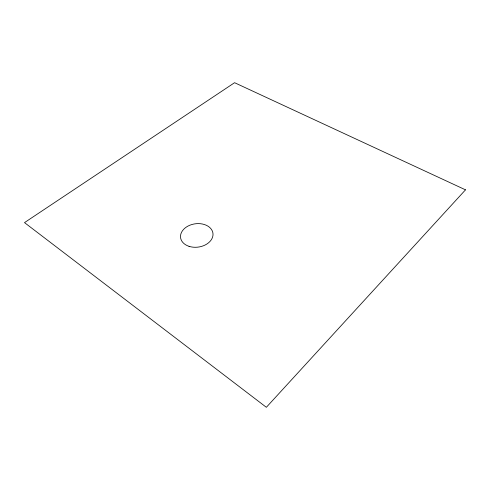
<?xml version="1.0" encoding="UTF-8"?>
<svg xmlns="http://www.w3.org/2000/svg" width="490" height="490" viewBox="0 0 490 490"><rect width="100%" height="100%" fill="white"/><g stroke="black" fill="none" stroke-linecap="round" stroke-linejoin="round"><path stroke-width="0.73" d="M465.5 189.838L266.352 407.3L24.5 222.613L234.581 82.7L465.5 189.838M189.067 246.348A16.341 11.748 -7.8 0 0 213.015 234.018A16.341 11.748 -7.8 0 0 188.185 225.982A16.341 11.748 -7.8 0 0 189.067 246.348"/></g></svg>
